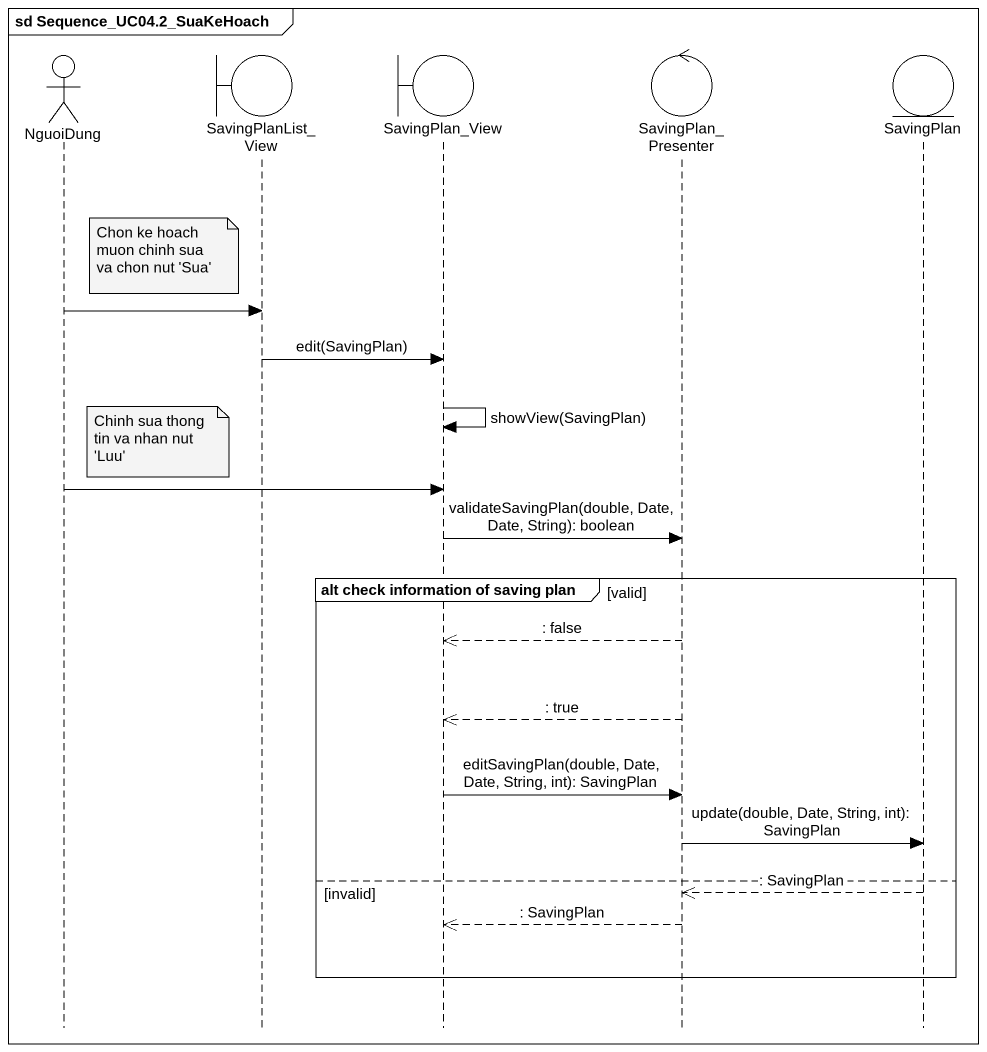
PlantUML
@startuml
mainframe sd Sequence_UC04.2_SuaKeHoach
hide footbox
actor NguoiDung
boundary SavingPlanList_View
boundary SavingPlan_View
control SavingPlan_Presenter
entity SavingPlan

note left of SavingPlanList_View : Chon ke hoach muon chinh sua va chon nut 'Sua'
NguoiDung -> SavingPlanList_View
SavingPlanList_View -> SavingPlan_View : edit(SavingPlan)
SavingPlan_View -> SavingPlan_View : showView(SavingPlan)
note right of NguoiDung : Chinh sua thong tin va nhan nut 'Luu'
NguoiDung -> SavingPlan_View
SavingPlan_View -> SavingPlan_Presenter : validateSavingPlan(double, Date, Date, String): boolean
group alt check information of saving plan [valid]
  SavingPlan_Presenter -->> SavingPlan_View : : false
  SavingPlan_Presenter -->> SavingPlan_View : : true
  SavingPlan_View -> SavingPlan_Presenter : editSavingPlan(double, Date, Date, String, int): SavingPlan
  SavingPlan_Presenter -> SavingPlan : update(double, Date, String, int): SavingPlan
else invalid
  SavingPlan -->> SavingPlan_Presenter : : SavingPlan
  SavingPlan_Presenter -->> SavingPlan_View : : SavingPlan
end
@enduml
